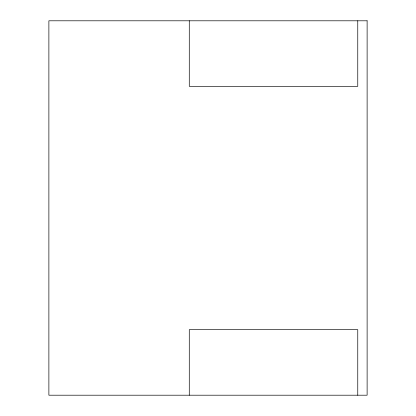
<?xml version="1.0" encoding="UTF-8"?>
<svg xmlns="http://www.w3.org/2000/svg" width="416" height="416" viewBox="0 0 416 416"><rect width="100%" height="100%" fill="white"/><g stroke="black" fill="none" stroke-linecap="round" stroke-linejoin="round"><path stroke-width="0.62" d="M357.76 20.8L357.76 86.32L189.28 86.32L189.28 20.8M357.76 395.2L357.76 329.68L189.28 329.68L189.28 395.2M367.12 20.8L48.88 20.8L48.88 395.2L367.12 395.2L367.12 20.8"/></g></svg>
